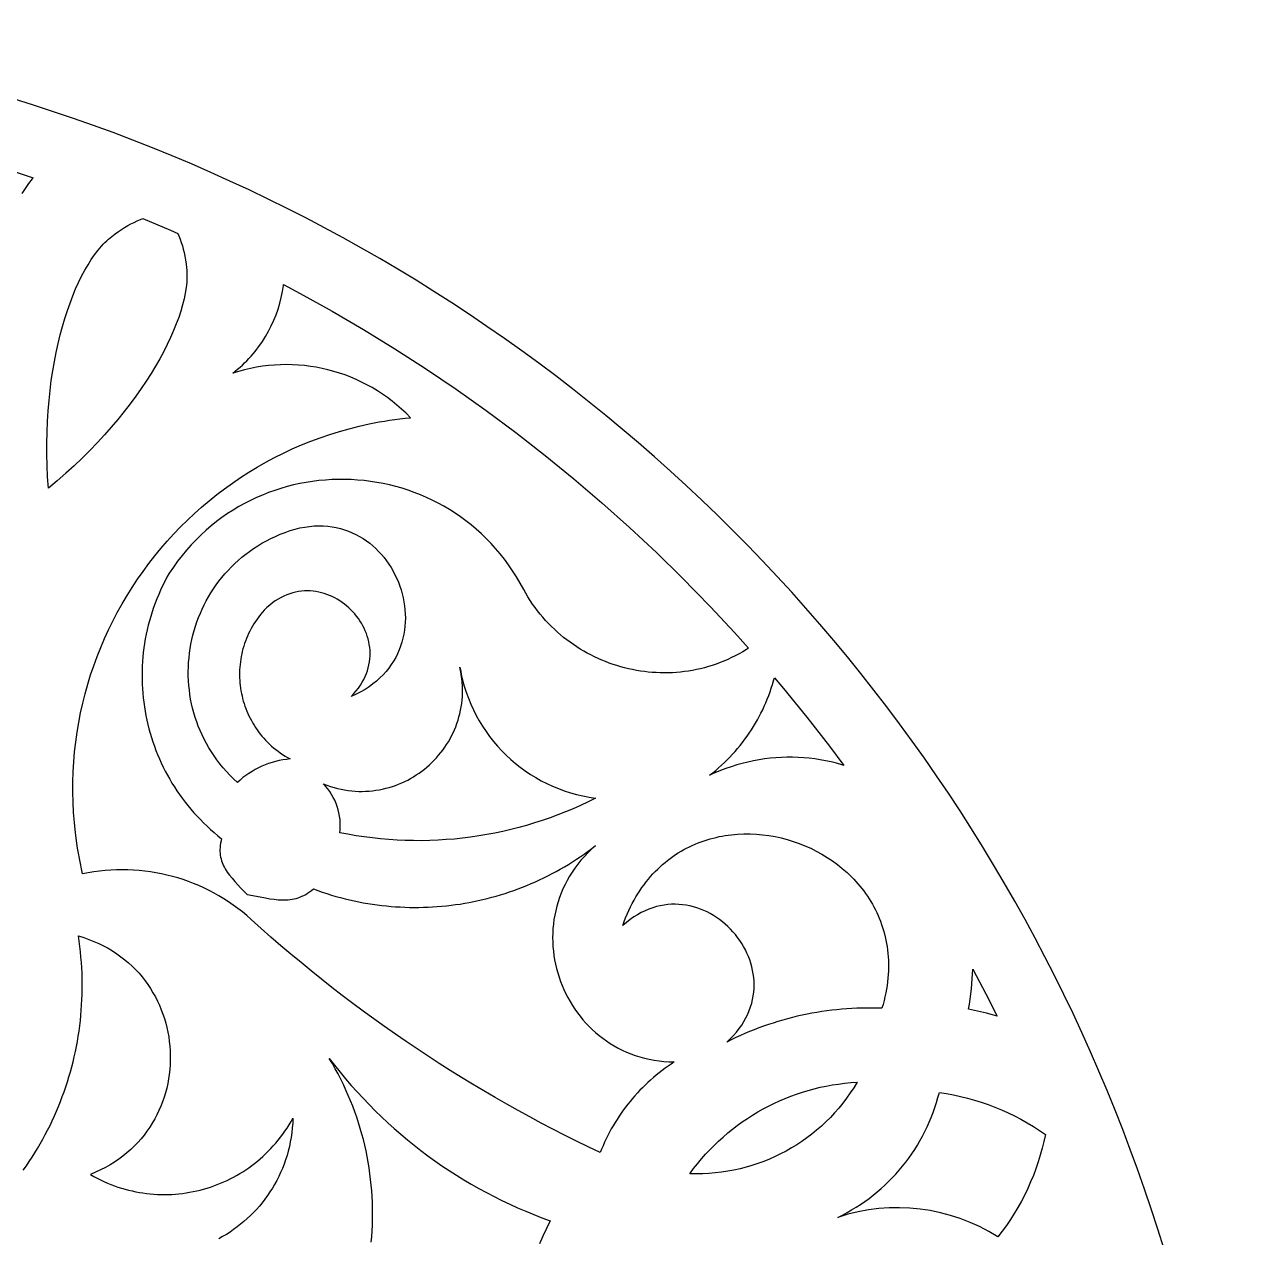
# Model space of a CAD drawing. Extents: x -227 to 273, y -253 to 247.
# Drawn here: x 97.6 to 273.3, y 71.6 to 247.2 of the extents above; entities that cross this region are included whole.
import ezdxf

# ---------------------------------------------------------------- set-up
doc = ezdxf.new("R2010")
doc.units = 0
doc.header["$MEASUREMENT"] = 0
doc.layers.add('LAYER_1', color=18, linetype='CONTINUOUS')

msp = doc.modelspace()

# ---------------------------------------------------------------- linework, layer by layer
at = {"layer": 'LAYER_1'}
for points in [[(23.35, 247.24, 0.414214), (-226.64, -2.75, 0.414214), (23.35, -252.74, 0.414214), (273.34, -2.75, 0.414214)], [(231.05, 92.48), (232.07, 92.29), (233.09, 92.07), (234.1, 91.82), (235.1, 91.53), (236.09, 91.22), (237.08, 90.88), (238.05, 90.51), (239.01, 90.11), (239.97, 89.68), (240.9, 89.23), (241.83, 88.75), (242.74, 88.24), (243.63, 87.71), (244.51, 87.15), (245.37, 86.57, -0.118726), (238.51, 71.73, 0.224974), (215.33, 74.56), (216.01, 74.9), (216.68, 75.26), (217.34, 75.63), (217.99, 76.02), (218.62, 76.43), (219.25, 76.86), (219.86, 77.3), (220.45, 77.76), (221.03, 78.23), (221.6, 78.72), (222.15, 79.22), (222.69, 79.74), (223.22, 80.27), (223.73, 80.82), (224.22, 81.38), (224.7, 81.95), (225.16, 82.54), (225.61, 83.13), (226.04, 83.74), (226.46, 84.37), (226.85, 85), (227.23, 85.64), (227.59, 86.3), (227.94, 86.97), (228.27, 87.64), (228.57, 88.33), (228.86, 89.03), (229.14, 89.73), (229.39, 90.44), (229.62, 91.17), (229.83, 91.9), (230.03, 92.64)]]:
    msp.add_lwpolyline(points, format="xyb", close=True, dxfattribs=at)
msp.add_lwpolyline([(23.27, 237.26, -0.080315), (98.9, 225.03), (98.77, 224.88), (98.25, 224.19), (97.75, 223.47), (97.29, 222.74)], format="xyb", dxfattribs=at)
for points in [[(118.78, 217.44), (119.85, 216.96), (120, 216.62), (120.19, 216.15), (120.35, 215.67), (120.51, 215.19), (120.64, 214.7), (120.76, 214.19), (120.87, 213.66), (120.96, 213.12), (121.05, 212.56), (121.12, 211.98), (121.15, 211.65), (121.17, 211.32), (121.18, 210.98), (121.18, 210.63), (121.16, 210.26), (121.14, 209.89), (121.05, 209.13), (120.93, 208.33), (120.76, 207.49), (120.54, 206.63), (120.28, 205.74), (119.98, 204.82), (119.63, 203.87), (119.24, 202.91), (118.8, 201.92), (118.33, 200.91), (117.81, 199.88), (117.24, 198.83), (116.63, 197.77), (115.98, 196.7), (115.29, 195.61), (114.55, 194.52), (113.77, 193.41), (112.95, 192.3), (112.09, 191.18), (111.18, 190.06), (110.23, 188.94), (109.24, 187.81), (108.21, 186.69), (107.13, 185.57), (106.01, 184.46), (104.85, 183.35), (103.65, 182.25), (102.41, 181.16), (101.13, 180.08), (101.02, 181.75), (100.94, 183.4), (100.91, 185.03), (100.9, 186.63), (100.93, 188.21), (101, 189.76), (101.09, 191.28), (101.22, 192.77), (101.37, 194.23), (101.55, 195.66), (101.76, 197.06), (102, 198.42), (102.25, 199.75), (102.54, 201.04), (102.84, 202.29), (103.17, 203.5), (103.51, 204.67), (103.88, 205.8), (104.26, 206.89), (104.66, 207.93), (105.07, 208.93), (105.5, 209.88), (105.94, 210.78), (106.4, 211.63), (106.86, 212.44), (107.33, 213.19), (107.82, 213.89), (108.31, 214.54), (108.8, 215.13), (109.05, 215.4), (109.31, 215.66), (109.56, 215.91), (109.81, 216.14), (110.07, 216.35), (110.32, 216.55), (110.79, 216.91), (111.25, 217.23), (111.71, 217.54), (112.16, 217.83), (112.61, 218.1), (113.07, 218.34), (113.52, 218.57), (113.98, 218.78), (114.45, 218.97), (114.81, 219.11)], [(137.57, 208.3), (142.17, 205.74), (146.74, 203.07), (151.25, 200.29), (155.71, 197.41), (160.12, 194.42), (164.47, 191.33), (168.76, 188.14), (172.98, 184.84), (177.13, 181.45), (181.21, 177.97), (185.21, 174.39), (189.14, 170.72), (192.67, 167.27), (196.92, 162.93), (200.41, 159.2), (202.41, 156.95), (202.11, 156.76), (201.58, 156.43), (201.05, 156.13), (200.51, 155.84), (199.96, 155.57), (199.41, 155.31), (198.86, 155.07), (198.3, 154.85), (197.74, 154.64), (197.18, 154.45), (196.61, 154.28), (196.04, 154.12), (195.47, 153.97), (194.89, 153.84), (194.32, 153.73), (193.74, 153.63), (193.16, 153.55), (192.58, 153.48), (191.99, 153.43), (191.41, 153.39), (190.83, 153.37), (190.25, 153.37), (189.66, 153.37), (189.08, 153.4), (188.5, 153.43), (187.92, 153.49), (187.35, 153.55), (186.77, 153.63), (186.2, 153.73), (185.63, 153.84), (185.06, 153.96), (184.5, 154.1), (183.94, 154.25), (183.38, 154.42), (182.83, 154.6), (182.28, 154.79), (181.73, 155), (181.19, 155.22), (180.66, 155.45), (180.13, 155.7), (179.61, 155.96), (179.09, 156.23), (178.58, 156.52), (178.08, 156.82), (177.58, 157.13), (177.09, 157.46), (176.61, 157.8), (176.14, 158.15), (175.67, 158.51), (175.22, 158.89), (174.77, 159.28), (174.33, 159.68), (173.9, 160.09), (173.48, 160.52), (173.07, 160.96), (172.67, 161.41), (172.28, 161.87), (171.91, 162.34), (171.54, 162.83), (171.19, 163.32), (170.84, 163.83), (170.51, 164.35), (170.19, 164.89), (169.89, 165.43), (169.38, 166.36), (168.85, 167.26), (168.29, 168.14), (167.71, 168.99), (167.11, 169.81), (166.48, 170.6), (165.83, 171.37), (165.17, 172.1), (164.48, 172.81), (163.77, 173.49), (163.04, 174.15), (162.3, 174.77), (161.54, 175.37), (160.76, 175.94), (159.97, 176.48), (159.17, 176.99), (158.35, 177.48), (157.52, 177.93), (156.67, 178.36), (155.82, 178.76), (154.95, 179.13), (154.07, 179.48), (153.19, 179.79), (152.29, 180.08), (151.39, 180.34), (150.48, 180.57), (149.57, 180.77), (148.65, 180.94), (147.73, 181.08), (146.8, 181.2), (145.87, 181.28), (144.94, 181.34), (144, 181.37), (143.07, 181.37), (142.14, 181.34), (141.2, 181.28), (140.27, 181.2), (139.34, 181.08), (138.42, 180.94), (137.5, 180.76), (136.58, 180.56), (135.67, 180.33), (134.77, 180.07), (133.87, 179.78), (132.98, 179.46), (132.1, 179.11), (131.23, 178.73), (130.37, 178.33), (129.52, 177.89), (128.68, 177.43), (127.85, 176.93), (127.04, 176.41), (126.24, 175.85), (125.46, 175.27), (124.69, 174.66), (123.94, 174.01), (123.21, 173.34), (122.49, 172.64), (121.8, 171.91), (121.12, 171.15), (120.46, 170.36), (119.83, 169.53), (119.21, 168.68), (118.62, 167.8), (118.28, 167.2), (117.96, 166.58), (117.65, 165.97), (117.36, 165.35), (117.09, 164.72), (116.82, 164.09), (116.58, 163.46), (116.35, 162.82), (116.13, 162.18), (115.93, 161.54), (115.74, 160.89), (115.57, 160.25), (115.42, 159.6), (115.28, 158.95), (115.15, 158.29), (115.04, 157.64), (114.94, 156.98), (114.86, 156.33), (114.79, 155.67), (114.74, 155.01), (114.7, 154.35), (114.68, 153.7), (114.67, 153.04), (114.68, 152.38), (114.7, 151.73), (114.73, 151.07), (114.78, 150.42), (114.84, 149.77), (114.92, 149.12), (115.01, 148.47), (115.11, 147.82), (115.23, 147.18), (115.37, 146.54), (115.51, 145.9), (115.68, 145.26), (115.85, 144.63), (116.04, 144), (116.24, 143.38), (116.46, 142.76), (116.69, 142.15), (116.93, 141.54), (117.19, 140.93), (117.46, 140.33), (117.74, 139.74), (118.04, 139.15), (118.35, 138.57), (118.68, 137.99), (119.01, 137.42), (119.36, 136.86), (119.73, 136.3), (120.1, 135.75), (120.49, 135.21), (120.9, 134.67), (121.31, 134.15), (121.74, 133.63), (122.18, 133.12), (122.64, 132.62), (123.11, 132.13), (123.59, 131.64), (124.08, 131.17), (124.58, 130.7), (125.1, 130.25), (125.63, 129.8), (126.18, 129.37), (126.1, 129.04), (126.04, 128.71), (125.99, 128.4), (125.96, 128.09), (125.95, 127.8), (125.95, 127.51), (125.97, 127.23), (126, 126.96), (126.05, 126.69), (126.1, 126.43), (126.18, 126.18), (126.26, 125.93), (126.36, 125.69), (126.47, 125.45), (126.59, 125.22), (126.72, 124.99), (127.01, 124.53), (127.34, 124.08), (127.7, 123.64), (128.09, 123.19), (128.94, 122.27), (129.87, 121.29), (131.25, 121.03), (132.56, 120.79), (133.18, 120.68), (133.79, 120.6), (134.39, 120.54), (134.98, 120.51), (135.56, 120.51), (135.84, 120.53), (136.13, 120.56), (136.41, 120.61), (136.69, 120.66), (136.97, 120.73), (137.25, 120.81), (137.52, 120.91), (137.8, 121.03), (138.08, 121.16), (138.35, 121.31), (138.63, 121.47), (138.91, 121.66), (139.19, 121.86), (139.46, 122.09), (140.11, 121.85), (140.76, 121.63), (141.41, 121.41), (142.07, 121.21), (142.72, 121.02), (143.38, 120.84), (144.04, 120.67), (144.7, 120.51), (145.36, 120.36), (146.02, 120.23), (146.69, 120.1), (147.36, 119.99), (148.02, 119.88), (148.69, 119.79), (149.36, 119.7), (150.03, 119.63), (150.7, 119.57), (151.37, 119.52), (152.04, 119.48), (152.7, 119.45), (153.37, 119.43), (154.04, 119.42), (154.71, 119.42), (155.38, 119.44), (156.05, 119.46), (156.72, 119.49), (157.38, 119.54), (158.05, 119.59), (158.71, 119.66), (159.38, 119.73), (160.04, 119.82), (160.7, 119.91), (161.36, 120.02), (162.02, 120.14), (162.67, 120.27), (163.32, 120.4), (163.97, 120.55), (164.62, 120.71), (165.27, 120.88), (165.91, 121.06), (166.56, 121.25), (167.19, 121.45), (167.83, 121.66), (168.46, 121.88), (169.09, 122.11), (169.72, 122.35), (170.34, 122.6), (170.96, 122.86), (171.58, 123.13), (172.19, 123.41), (172.8, 123.7), (173.4, 124), (174, 124.31), (174.6, 124.63), (175.19, 124.96), (175.78, 125.3), (176.36, 125.65), (176.94, 126.01), (177.51, 126.38), (178.08, 126.76), (178.64, 127.15), (179.2, 127.55), (179.75, 127.96), (180.3, 128.38), (179.72, 127.87), (179.18, 127.34), (178.67, 126.8), (178.18, 126.25), (177.73, 125.69), (177.3, 125.11), (176.9, 124.53), (176.53, 123.94), (176.18, 123.33), (175.87, 122.72), (175.58, 122.11), (175.31, 121.49), (175.07, 120.86), (174.86, 120.22), (174.68, 119.58), (174.52, 118.94), (174.38, 118.3), (174.27, 117.65), (174.19, 117), (174.13, 116.35), (174.09, 115.7), (174.08, 115.05), (174.09, 114.4), (174.13, 113.75), (174.19, 113.11), (174.27, 112.46), (174.37, 111.83), (174.5, 111.19), (174.65, 110.56), (174.82, 109.94), (175.01, 109.32), (175.23, 108.71), (175.46, 108.11), (175.71, 107.52), (175.99, 106.93), (176.29, 106.36), (176.6, 105.8), (176.94, 105.24), (177.29, 104.7), (177.67, 104.18), (178.06, 103.66), (178.47, 103.16), (178.9, 102.67), (179.35, 102.2), (179.81, 101.75), (180.3, 101.31), (180.8, 100.89), (181.32, 100.49), (181.85, 100.1), (182.4, 99.74), (182.97, 99.39), (183.55, 99.07), (184.15, 98.77), (184.76, 98.49), (185.39, 98.23), (186.03, 98), (186.69, 97.79), (187.36, 97.6), (188.05, 97.44), (188.75, 97.31), (189.47, 97.2), (190.19, 97.12), (190.93, 97.07), (191.68, 97.05), (191.23, 96.75), (190.79, 96.45), (190.35, 96.13), (189.91, 95.81), (189.49, 95.48), (189.07, 95.14), (188.66, 94.8), (188.25, 94.44), (187.85, 94.08), (187.46, 93.71), (187.08, 93.33), (186.71, 92.95), (186.34, 92.56), (185.98, 92.16), (185.63, 91.76), (185.29, 91.34), (184.95, 90.92), (184.62, 90.5), (184.3, 90.07), (183.99, 89.63), (183.69, 89.19), (183.4, 88.74), (183.11, 88.28), (182.84, 87.82), (182.57, 87.35), (182.31, 86.88), (182.07, 86.4), (181.83, 85.91), (181.6, 85.42), (181.38, 84.93), (181.16, 84.43), (180.96, 83.93), (179.24, 84.75), (177.53, 85.59), (175.82, 86.44), (174.13, 87.31), (172.44, 88.19), (170.76, 89.09), (169.09, 90.01), (167.43, 90.94), (165.78, 91.89), (164.14, 92.85), (162.5, 93.82), (160.88, 94.81), (159.26, 95.82), (157.66, 96.84), (156.06, 97.88), (154.47, 98.93), (152.89, 99.99), (151.33, 101.07), (149.77, 102.16), (148.22, 103.27), (146.69, 104.39), (145.16, 105.53), (143.64, 106.68), (142.14, 107.85), (140.64, 109.03), (139.16, 110.22), (137.68, 111.43), (136.22, 112.65), (134.77, 113.88), (133.33, 115.13), (131.9, 116.39), (130.48, 117.67), (130.46, 117.68), (129.83, 118.23), (129.19, 118.76), (128.54, 119.27), (127.87, 119.76), (127.19, 120.22), (126.5, 120.67), (125.8, 121.09), (125.09, 121.49), (124.37, 121.87), (123.63, 122.23), (122.89, 122.57), (122.14, 122.88), (121.38, 123.17), (120.62, 123.44), (119.84, 123.69), (119.06, 123.91), (118.28, 124.11), (117.48, 124.29), (116.69, 124.44), (115.88, 124.57), (115.08, 124.68), (114.27, 124.76), (113.45, 124.82), (112.64, 124.86), (111.82, 124.87), (111, 124.86), (110.18, 124.82), (109.36, 124.76), (108.54, 124.67), (107.72, 124.56), (106.9, 124.43), (106.08, 124.27), (105.91, 125.01), (105.76, 125.76), (105.61, 126.5), (105.47, 127.25), (105.35, 127.99), (105.23, 128.74), (105.03, 130.22), (104.88, 131.7), (104.76, 133.18), (104.69, 134.65), (104.66, 136.12), (104.66, 137.58), (104.71, 139.03), (104.79, 140.48), (104.92, 141.92), (105.08, 143.35), (105.28, 144.77), (105.51, 146.18), (105.79, 147.58), (106.1, 148.97), (106.44, 150.35), (106.83, 151.71), (107.24, 153.06), (107.69, 154.4), (108.18, 155.73), (108.7, 157.04), (109.25, 158.33), (109.84, 159.61), (110.45, 160.87), (111.1, 162.11), (111.78, 163.34), (112.5, 164.55), (113.24, 165.74), (114.01, 166.91), (114.82, 168.06), (115.65, 169.18), (116.51, 170.29), (117.4, 171.37), (118.31, 172.43), (119.26, 173.47), (120.23, 174.48), (121.23, 175.47), (122.25, 176.43), (123.3, 177.37), (124.38, 178.28), (125.48, 179.16), (126.6, 180.02), (127.75, 180.84), (128.92, 181.64), (130.12, 182.41), (131.33, 183.15), (132.57, 183.85), (133.83, 184.53), (135.12, 185.17), (136.42, 185.78), (137.74, 186.35), (139.08, 186.9), (140.45, 187.4), (141.83, 187.87), (143.23, 188.31), (144.65, 188.71), (146.08, 189.07), (147.54, 189.4), (148.27, 189.54), (149, 189.68), (149.75, 189.81), (150.49, 189.93), (151.24, 190.04), (151.99, 190.13), (152.75, 190.22), (153.51, 190.3), (152.88, 190.94), (152.23, 191.55), (151.56, 192.13), (150.88, 192.69), (150.17, 193.22), (149.46, 193.72), (148.72, 194.2), (147.98, 194.65), (147.22, 195.07), (146.44, 195.46), (145.66, 195.83), (144.86, 196.17), (144.05, 196.48), (143.24, 196.76), (142.41, 197.01), (141.58, 197.24), (140.74, 197.43), (139.89, 197.6), (139.04, 197.73), (138.18, 197.84), (137.32, 197.92), (136.45, 197.96), (135.58, 197.98), (134.71, 197.97), (133.84, 197.92), (132.97, 197.85), (132.1, 197.74), (131.23, 197.6), (130.37, 197.43), (129.5, 197.23), (128.64, 197), (127.79, 196.73), (128.15, 197.02), (128.51, 197.31), (128.85, 197.61), (129.19, 197.92), (129.52, 198.23), (129.84, 198.55), (130.15, 198.88), (130.45, 199.21), (130.74, 199.55), (131.03, 199.89), (131.3, 200.24), (131.57, 200.6), (132.08, 201.32), (132.55, 202.07), (132.98, 202.83), (133.38, 203.61), (133.74, 204.4), (134.06, 205.21), (134.35, 206.03), (134.6, 206.86), (134.81, 207.7), (134.99, 208.55), (135.12, 209.41), (135.14, 209.58)], [(140.9, 174.64), (141.54, 174.59), (142.17, 174.51), (142.78, 174.4), (143.38, 174.26), (143.96, 174.09), (144.53, 173.88), (145.08, 173.65), (145.62, 173.4), (146.14, 173.12), (146.65, 172.81), (147.14, 172.48), (147.61, 172.12), (148.06, 171.75), (148.5, 171.35), (148.91, 170.93), (149.31, 170.5), (149.69, 170.05), (150.05, 169.58), (150.38, 169.1), (150.7, 168.6), (151, 168.09), (151.27, 167.56), (151.53, 167.03), (151.76, 166.48), (151.97, 165.93), (152.15, 165.37), (152.31, 164.8), (152.45, 164.22), (152.57, 163.64), (152.65, 163.06), (152.72, 162.47), (152.76, 161.89), (152.77, 161.3), (152.76, 160.71), (152.71, 160.12), (152.65, 159.54), (152.55, 158.96), (152.43, 158.38), (152.28, 157.81), (152.09, 157.24), (151.89, 156.69), (151.65, 156.14), (151.38, 155.6), (151.08, 155.07), (150.74, 154.56), (150.38, 154.05), (149.99, 153.57), (149.56, 153.09), (149.1, 152.63), (148.61, 152.19), (148.09, 151.77), (147.53, 151.37), (146.94, 150.98), (146.31, 150.62), (145.65, 150.28), (144.95, 149.97), (145.33, 150.36), (145.67, 150.77), (145.98, 151.17), (146.27, 151.58), (146.53, 152), (146.76, 152.42), (146.96, 152.84), (147.14, 153.26), (147.29, 153.68), (147.41, 154.11), (147.51, 154.53), (147.59, 154.96), (147.64, 155.38), (147.67, 155.8), (147.68, 156.22), (147.66, 156.64), (147.62, 157.06), (147.56, 157.47), (147.49, 157.87), (147.39, 158.27), (147.27, 158.67), (147.14, 159.06), (146.98, 159.44), (146.81, 159.82), (146.63, 160.19), (146.42, 160.55), (146.2, 160.9), (145.97, 161.24), (145.72, 161.57), (145.46, 161.9), (145.18, 162.21), (144.89, 162.5), (144.59, 162.79), (144.28, 163.06), (143.95, 163.32), (143.62, 163.57), (143.28, 163.8), (142.92, 164.02), (142.56, 164.22), (142.19, 164.4), (141.81, 164.57), (141.43, 164.72), (141.04, 164.85), (140.64, 164.96), (140.24, 165.06), (139.83, 165.13), (139.42, 165.19), (139, 165.22), (138.59, 165.23), (138.17, 165.22), (137.75, 165.19), (137.32, 165.13), (136.9, 165.05), (136.47, 164.95), (136.05, 164.82), (135.63, 164.66), (135.21, 164.48), (134.79, 164.28), (134.38, 164.04), (133.96, 163.78), (133.56, 163.49), (133.15, 163.17), (132.75, 162.82), (132.36, 162.44), (132.08, 162.13), (131.82, 161.81), (131.56, 161.48), (131.32, 161.15), (131.09, 160.81), (130.87, 160.47), (130.66, 160.12), (130.46, 159.77), (130.27, 159.42), (130.1, 159.06), (129.94, 158.7), (129.78, 158.34), (129.64, 157.97), (129.51, 157.6), (129.39, 157.23), (129.28, 156.86), (129.18, 156.48), (129.09, 156.1), (129.02, 155.72), (128.95, 155.34), (128.9, 154.96), (128.85, 154.58), (128.82, 154.2), (128.79, 153.82), (128.78, 153.43), (128.78, 153.05), (128.79, 152.67), (128.81, 152.28), (128.84, 151.9), (128.88, 151.52), (128.93, 151.14), (128.99, 150.77), (129.06, 150.39), (129.14, 150.02), (129.23, 149.65), (129.33, 149.28), (129.44, 148.91), (129.56, 148.55), (129.69, 148.19), (129.83, 147.83), (129.98, 147.48), (130.14, 147.13), (130.31, 146.79), (130.5, 146.45), (130.69, 146.11), (130.89, 145.78), (131.09, 145.45), (131.31, 145.13), (131.54, 144.82), (131.78, 144.51), (132.03, 144.2), (132.29, 143.91), (132.55, 143.62), (132.83, 143.33), (133.11, 143.05), (133.41, 142.78), (133.71, 142.52), (134.03, 142.27), (134.35, 142.02), (134.68, 141.78), (135.02, 141.55), (135.37, 141.33), (135.73, 141.11), (136.1, 140.91), (135.56, 140.85), (135.04, 140.77), (134.51, 140.67), (134, 140.54), (133.49, 140.4), (132.98, 140.23), (132.49, 140.05), (132, 139.84), (131.52, 139.62), (131.05, 139.37), (130.59, 139.11), (130.14, 138.82), (129.71, 138.52), (129.28, 138.2), (128.87, 137.86), (128.47, 137.5), (127.92, 138.02), (127.39, 138.55), (126.89, 139.08), (126.41, 139.63), (125.95, 140.19), (125.51, 140.77), (125.1, 141.35), (124.71, 141.94), (124.34, 142.54), (123.99, 143.14), (123.67, 143.76), (123.36, 144.38), (123.08, 145.01), (122.82, 145.65), (122.58, 146.29), (122.37, 146.93), (122.17, 147.58), (122, 148.24), (121.85, 148.9), (121.71, 149.56), (121.6, 150.22), (121.52, 150.89), (121.45, 151.55), (121.4, 152.22), (121.37, 152.89), (121.37, 153.56), (121.38, 154.23), (121.41, 154.89), (121.47, 155.56), (121.54, 156.22), (121.64, 156.88), (121.75, 157.54), (121.89, 158.19), (122.04, 158.84), (122.22, 159.48), (122.41, 160.12), (122.62, 160.75), (122.85, 161.38), (123.11, 162), (123.38, 162.61), (123.67, 163.21), (123.97, 163.81), (124.3, 164.39), (124.65, 164.97), (125.01, 165.54), (125.4, 166.09), (125.8, 166.64), (126.22, 167.17), (126.66, 167.69), (127.12, 168.2), (127.59, 168.69), (128.08, 169.18), (128.59, 169.64), (129.12, 170.1), (129.67, 170.53), (130.23, 170.95), (130.81, 171.36), (131.41, 171.75), (132.03, 172.12), (132.66, 172.47), (133.31, 172.81), (133.98, 173.12), (134.66, 173.42), (135.36, 173.69), (136.09, 173.95), (136.81, 174.16), (137.52, 174.34), (138.22, 174.47), (138.91, 174.57), (139.58, 174.63), (140.25, 174.65)], [(161.05, 152.33), (161.3, 151.44), (161.58, 150.56), (161.89, 149.69), (162.24, 148.84), (162.62, 148.01), (163.03, 147.2), (163.47, 146.41), (163.94, 145.64), (164.44, 144.88), (164.97, 144.15), (165.53, 143.45), (166.11, 142.76), (166.72, 142.1), (167.36, 141.46), (168.02, 140.85), (168.7, 140.27), (169.4, 139.71), (170.13, 139.18), (170.88, 138.68), (171.65, 138.2), (172.44, 137.76), (173.24, 137.35), (174.07, 136.96), (174.91, 136.61), (175.77, 136.3), (176.65, 136.01), (177.54, 135.77), (178.44, 135.55), (179.36, 135.37), (180.29, 135.23), (179.22, 134.7), (178.13, 134.19), (177.04, 133.71), (175.94, 133.25), (174.83, 132.81), (173.71, 132.39), (172.59, 132.01), (171.46, 131.64), (170.32, 131.3), (169.18, 130.98), (168.03, 130.69), (166.87, 130.42), (165.71, 130.18), (164.55, 129.96), (163.38, 129.76), (162.21, 129.59), (161.04, 129.45), (159.86, 129.32), (158.68, 129.23), (157.5, 129.15), (156.31, 129.11), (155.13, 129.08), (153.94, 129.09), (152.75, 129.11), (151.57, 129.16), (150.38, 129.24), (149.19, 129.34), (148.01, 129.47), (146.82, 129.62), (145.64, 129.8), (144.46, 130), (143.28, 130.23), (143.33, 130.71), (143.36, 131.19), (143.35, 131.67), (143.32, 132.15), (143.26, 132.62), (143.17, 133.09), (143.06, 133.56), (142.91, 134.02), (142.75, 134.48), (142.56, 134.92), (142.34, 135.35), (142.1, 135.78), (141.84, 136.18), (141.55, 136.58), (141.24, 136.95), (140.9, 137.31), (141.42, 137.12), (141.93, 136.94), (142.45, 136.78), (142.96, 136.64), (143.48, 136.53), (143.99, 136.43), (144.5, 136.35), (145.01, 136.29), (145.52, 136.25), (146.03, 136.22), (146.53, 136.22), (147.03, 136.23), (147.53, 136.26), (148.02, 136.3), (148.51, 136.37), (149, 136.45), (149.48, 136.54), (149.95, 136.66), (150.42, 136.78), (150.89, 136.93), (151.34, 137.08), (151.8, 137.26), (152.24, 137.45), (152.68, 137.65), (153.11, 137.86), (153.53, 138.09), (153.95, 138.34), (154.36, 138.59), (154.75, 138.86), (155.14, 139.14), (155.52, 139.44), (155.9, 139.74), (156.26, 140.06), (156.61, 140.39), (156.95, 140.73), (157.27, 141.08), (157.59, 141.44), (157.9, 141.82), (158.19, 142.2), (158.47, 142.59), (158.74, 142.99), (159, 143.4), (159.24, 143.82), (159.47, 144.25), (159.68, 144.68), (159.88, 145.13), (160.07, 145.58), (160.24, 146.04), (160.39, 146.51), (160.53, 146.98), (160.66, 147.46), (160.77, 147.95), (160.86, 148.44), (160.93, 148.94), (160.99, 149.44), (161.03, 149.95), (161.05, 150.46), (161.05, 150.98), (161.03, 151.5), (161, 152.03), (160.95, 152.56), (160.87, 153.09), (160.87, 153.13)], [(160.78, 153.63), (160.87, 153.13), (160.84, 153.25), (160.66, 154.17)], [(207.47, 151.12), (210.86, 146.96), (214.15, 142.74), (216.21, 139.98), (215.91, 140.07), (215.14, 140.29), (214.36, 140.48), (213.58, 140.65), (212.79, 140.79), (212, 140.91), (211.2, 141.01), (210.4, 141.08), (209.6, 141.13), (208.79, 141.15), (207.98, 141.15), (207.17, 141.13), (206.36, 141.08), (205.55, 141.01), (204.74, 140.91), (203.94, 140.78), (203.13, 140.63), (202.32, 140.46), (201.52, 140.26), (200.72, 140.04), (199.93, 139.79), (199.13, 139.52), (198.35, 139.22), (197.57, 138.9), (196.79, 138.55), (197.24, 138.9), (197.67, 139.26), (198.1, 139.63), (198.52, 140.01), (198.93, 140.39), (199.33, 140.79), (199.72, 141.19), (200.11, 141.6), (200.48, 142.01), (200.85, 142.44), (201.2, 142.87), (201.55, 143.31), (201.89, 143.75), (202.21, 144.2), (202.53, 144.66), (202.84, 145.13), (203.14, 145.6), (203.42, 146.07), (203.7, 146.56), (203.97, 147.04), (204.22, 147.54), (204.47, 148.04), (204.7, 148.54), (204.93, 149.05), (205.14, 149.56), (205.34, 150.08), (205.53, 150.6), (205.71, 151.13), (205.88, 151.66), (206.04, 152.2), (206.16, 152.65)], [(202.66, 130.06), (203.56, 130.02), (204.46, 129.94), (205.36, 129.82), (206.26, 129.67), (207.14, 129.48), (208.02, 129.25), (208.89, 128.98), (209.75, 128.68), (210.59, 128.35), (211.42, 127.98), (212.23, 127.57), (213.03, 127.13), (213.8, 126.66), (214.55, 126.16), (215.28, 125.63), (215.99, 125.06), (216.67, 124.47), (217.32, 123.84), (217.64, 123.52), (217.94, 123.19), (218.24, 122.85), (218.54, 122.51), (218.82, 122.16), (219.1, 121.8), (219.36, 121.43), (219.62, 121.06), (219.87, 120.68), (220.11, 120.29), (220.34, 119.9), (220.56, 119.5), (220.77, 119.09), (220.97, 118.68), (221.16, 118.26), (221.34, 117.84), (221.51, 117.41), (221.67, 116.97), (221.82, 116.53), (221.96, 116.08), (222.08, 115.62), (222.2, 115.16), (222.3, 114.69), (222.39, 114.22), (222.47, 113.74), (222.53, 113.26), (222.58, 112.77), (222.62, 112.27), (222.65, 111.77), (222.66, 111.27), (222.66, 110.76), (222.65, 110.24), (222.62, 109.72), (222.58, 109.19), (222.53, 108.66), (222.46, 108.13), (222.37, 107.59), (222.27, 107.04), (222.16, 106.49), (222.03, 105.94), (221.88, 105.38), (221.72, 104.82), (220.99, 104.84), (220.26, 104.85), (219.53, 104.85), (218.81, 104.84), (218.08, 104.82), (217.35, 104.79), (216.63, 104.74), (215.91, 104.68), (215.18, 104.62), (214.46, 104.54), (213.74, 104.44), (213.03, 104.34), (212.31, 104.23), (211.6, 104.1), (210.89, 103.96), (210.18, 103.82), (209.47, 103.66), (208.77, 103.49), (208.07, 103.3), (207.37, 103.11), (206.68, 102.91), (205.98, 102.69), (205.29, 102.46), (204.61, 102.23), (203.93, 101.98), (203.25, 101.72), (202.58, 101.45), (201.9, 101.17), (201.24, 100.87), (200.58, 100.57), (199.92, 100.26), (199.27, 99.93), (199.77, 100.41), (200.24, 100.89), (200.68, 101.38), (201.07, 101.88), (201.43, 102.39), (201.76, 102.9), (202.05, 103.42), (202.31, 103.95), (202.53, 104.48), (202.72, 105.01), (202.88, 105.54), (203.01, 106.07), (203.11, 106.61), (203.18, 107.14), (203.22, 107.68), (203.24, 108.21), (203.22, 108.74), (203.18, 109.27), (203.11, 109.79), (203.02, 110.31), (202.9, 110.82), (202.76, 111.33), (202.6, 111.83), (202.41, 112.32), (202.2, 112.81), (201.97, 113.28), (201.71, 113.75), (201.44, 114.2), (201.15, 114.64), (200.84, 115.07), (200.52, 115.49), (200.17, 115.89), (199.81, 116.28), (199.43, 116.65), (199.04, 117.01), (198.64, 117.35), (198.22, 117.67), (197.78, 117.97), (197.34, 118.25), (196.88, 118.52), (196.42, 118.76), (195.94, 118.98), (195.45, 119.18), (194.95, 119.35), (194.45, 119.51), (193.94, 119.63), (193.42, 119.73), (192.89, 119.81), (192.36, 119.85), (191.83, 119.87), (191.29, 119.87), (190.75, 119.83), (190.2, 119.76), (189.65, 119.66), (189.1, 119.53), (188.56, 119.37), (188.01, 119.17), (187.46, 118.94), (186.91, 118.67), (186.37, 118.37), (185.82, 118.04), (185.28, 117.66), (184.75, 117.25), (184.22, 116.8), (184.43, 117.36), (184.64, 117.91), (184.87, 118.45), (185.1, 118.97), (185.35, 119.48), (185.6, 119.98), (185.86, 120.47), (186.13, 120.94), (186.41, 121.4), (186.7, 121.84), (187, 122.28), (187.3, 122.7), (187.61, 123.11), (187.93, 123.5), (188.26, 123.89), (188.59, 124.26), (188.93, 124.62), (189.28, 124.97), (189.63, 125.3), (189.99, 125.62), (190.35, 125.93), (190.72, 126.23), (191.1, 126.52), (191.48, 126.8), (191.87, 127.06), (192.26, 127.31), (192.66, 127.55), (193.06, 127.78), (193.47, 128), (193.88, 128.21), (194.29, 128.4), (194.71, 128.58), (195.13, 128.76), (195.56, 128.92), (195.99, 129.07), (196.42, 129.21), (196.85, 129.34), (197.29, 129.46), (197.73, 129.56), (198.17, 129.66), (198.61, 129.75), (199.06, 129.82), (199.5, 129.89), (199.95, 129.94), (200.85, 130.02), (201.75, 130.06)], [(236.77, 106.9), (238.39, 103.66), (237.7, 103.86), (236.85, 104.09), (235.99, 104.31), (235.12, 104.51), (234.26, 104.7), (234.39, 105.43), (234.5, 106.16), (234.6, 106.9), (234.68, 107.63), (234.75, 108.36), (234.8, 109.1), (234.85, 109.83), (234.87, 110.5)], [(217.64, 93.33), (217.13, 92.56), (216.6, 91.81), (216.05, 91.08), (215.47, 90.38), (214.87, 89.69), (214.26, 89.03), (213.62, 88.39), (212.96, 87.78), (212.28, 87.19), (211.59, 86.62), (210.87, 86.08), (210.14, 85.56), (209.4, 85.07), (208.64, 84.6), (207.86, 84.15), (207.07, 83.74), (206.26, 83.35), (205.45, 82.99), (204.62, 82.65), (203.77, 82.34), (202.92, 82.06), (202.06, 81.81), (201.19, 81.59), (200.3, 81.39), (199.42, 81.23), (198.52, 81.09), (197.61, 80.99), (196.7, 80.91), (195.79, 80.87), (194.87, 80.86), (193.94, 80.88), (194.48, 81.61), (195.04, 82.32), (195.61, 83.01), (196.2, 83.69), (196.81, 84.34), (197.44, 84.98), (198.08, 85.6), (198.74, 86.19), (199.41, 86.77), (200.1, 87.33), (200.8, 87.87), (201.52, 88.39), (202.25, 88.89), (203, 89.37), (203.75, 89.82), (204.52, 90.26), (205.3, 90.67), (206.09, 91.06), (206.9, 91.43), (207.71, 91.78), (208.53, 92.11), (209.37, 92.41), (210.21, 92.69), (211.06, 92.94), (211.92, 93.17), (212.78, 93.38), (213.66, 93.57), (214.54, 93.73), (215.42, 93.86), (216.32, 93.97), (217.21, 94.06), (218.12, 94.12)]]:
    msp.add_lwpolyline(points, close=True, dxfattribs=at)
for points in [[(97.5, 81.38), (97.94, 82), (98.36, 82.63), (98.77, 83.26), (99.17, 83.9), (99.57, 84.55), (99.95, 85.2), (100.32, 85.86), (100.67, 86.53), (101.02, 87.2), (101.36, 87.87), (101.68, 88.55), (102, 89.24), (102.3, 89.93), (102.59, 90.62), (102.87, 91.32), (103.14, 92.03), (103.4, 92.74), (103.64, 93.45), (103.87, 94.17), (104.1, 94.89), (104.31, 95.61), (104.5, 96.34), (104.69, 97.07), (104.87, 97.81), (105.03, 98.55), (105.18, 99.29), (105.32, 100.03), (105.44, 100.78), (105.56, 101.53), (105.66, 102.28), (105.75, 103.03), (105.83, 103.79), (105.89, 104.55), (105.94, 105.31), (105.98, 106.07), (106.01, 106.83), (106.02, 107.6), (106.03, 108.36), (106.02, 109.13), (105.99, 109.9), (105.95, 110.67), (105.91, 111.44), (105.84, 112.21), (105.77, 112.98), (105.68, 113.75), (105.58, 114.52), (105.46, 115.29), (106.24, 115.06), (106.99, 114.79), (107.72, 114.51), (108.43, 114.2), (109.12, 113.86), (109.78, 113.5), (110.42, 113.12), (111.03, 112.71), (111.63, 112.29), (112.2, 111.85), (112.74, 111.38), (113.26, 110.9), (113.76, 110.4), (114.24, 109.88), (114.69, 109.35), (115.12, 108.81), (115.52, 108.24), (115.91, 107.67), (116.26, 107.08), (116.6, 106.48), (116.91, 105.87), (117.19, 105.25), (117.46, 104.62), (117.7, 103.98), (117.91, 103.33), (118.1, 102.68), (118.27, 102.02), (118.41, 101.35), (118.53, 100.69), (118.62, 100.01), (118.7, 99.34), (118.74, 98.66), (118.76, 97.98), (118.76, 97.3), (118.74, 96.62), (118.68, 95.94), (118.61, 95.26), (118.51, 94.59), (118.39, 93.92), (118.24, 93.26), (118.06, 92.6), (117.87, 91.94), (117.64, 91.3), (117.4, 90.66), (117.12, 90.03), (116.83, 89.41), (116.51, 88.8), (116.16, 88.2), (115.79, 87.61), (115.39, 87.03), (114.97, 86.47), (114.53, 85.92), (114.05, 85.39), (113.56, 84.88), (113.04, 84.38), (112.49, 83.89), (111.92, 83.43), (111.32, 82.99), (110.7, 82.56), (110.05, 82.16), (109.38, 81.78), (108.68, 81.42), (107.95, 81.08), (107.21, 80.77), (107.69, 80.49), (108.18, 80.23), (108.67, 79.98), (109.17, 79.75), (109.67, 79.53), (110.18, 79.32), (110.68, 79.13), (111.19, 78.95), (111.7, 78.79), (112.22, 78.64), (112.73, 78.5), (113.25, 78.38), (113.77, 78.27), (114.29, 78.17), (114.81, 78.09), (115.33, 78.02), (115.85, 77.96), (116.38, 77.92), (116.9, 77.89), (117.42, 77.87), (117.94, 77.86), (118.46, 77.87), (118.98, 77.89), (119.5, 77.93), (120.02, 77.97), (120.54, 78.03), (121.05, 78.1), (121.56, 78.19), (122.07, 78.28), (122.58, 78.39), (123.08, 78.51), (123.58, 78.64), (124.08, 78.79), (124.57, 78.95), (125.06, 79.12), (125.55, 79.3), (126.03, 79.49), (126.5, 79.69), (126.98, 79.91), (127.44, 80.14), (127.9, 80.38), (128.36, 80.63), (128.81, 80.89), (129.25, 81.16), (129.69, 81.45), (130.12, 81.74), (130.55, 82.05), (130.96, 82.37), (131.38, 82.7), (131.78, 83.04), (132.17, 83.39), (132.56, 83.75), (132.94, 84.13), (133.31, 84.51), (133.67, 84.9), (134.03, 85.31), (134.37, 85.72), (134.71, 86.15), (135.03, 86.59), (135.35, 87.03), (135.65, 87.49), (135.95, 87.96), (136.23, 88.43), (136.5, 88.92), (136.47, 88.21), (136.42, 87.51), (136.35, 86.82), (136.25, 86.14), (136.13, 85.47), (135.99, 84.81), (135.83, 84.16), (135.65, 83.52), (135.45, 82.88), (135.23, 82.26), (134.99, 81.65), (134.73, 81.05), (134.46, 80.46), (134.17, 79.89), (133.85, 79.32), (133.53, 78.77), (133.18, 78.23), (132.82, 77.7), (132.45, 77.19), (132.06, 76.68), (131.65, 76.19), (131.23, 75.72), (130.8, 75.26), (130.35, 74.81), (129.89, 74.38), (129.42, 73.96), (128.93, 73.56), (128.44, 73.17), (127.93, 72.8), (127.41, 72.44), (126.88, 72.1), (126.34, 71.77), (125.79, 71.46)], [(147.83, 70.95), (147.9, 71.78), (147.96, 72.6), (148, 73.43), (148.02, 74.26), (148.03, 75.09), (148.02, 75.92), (148, 76.74), (147.96, 77.57), (147.91, 78.4), (147.84, 79.23), (147.75, 80.06), (147.65, 80.88), (147.53, 81.71), (147.39, 82.53), (147.24, 83.35), (147.08, 84.17), (146.89, 84.99), (146.7, 85.81), (146.48, 86.62), (146.25, 87.43), (146, 88.23), (145.74, 89.04), (145.46, 89.84), (145.16, 90.63), (144.85, 91.42), (144.52, 92.21), (144.18, 92.99), (143.82, 93.77), (143.44, 94.54), (143.05, 95.31), (142.63, 96.07), (142.21, 96.82), (141.76, 97.57), (142.54, 96.57), (143.33, 95.58), (144.13, 94.61), (144.95, 93.65), (145.79, 92.71), (146.65, 91.79), (147.52, 90.88), (148.4, 89.99), (149.3, 89.12), (150.22, 88.26), (151.15, 87.42), (152.1, 86.6), (153.06, 85.79), (154.03, 85.01), (155.02, 84.24), (156.02, 83.48), (157.04, 82.75), (158.07, 82.04), (159.11, 81.34), (160.16, 80.66), (161.23, 80), (162.31, 79.36), (163.4, 78.74), (164.5, 78.14), (165.61, 77.56), (166.74, 77), (167.87, 76.46), (169.02, 75.94), (170.18, 75.44), (171.34, 74.96), (172.52, 74.5), (173.71, 74.06), (173.18, 72.95), (172.67, 71.83), (172.18, 70.71)]]:
    msp.add_lwpolyline(points, dxfattribs=at)

doc.saveas('drawing.dxf')
